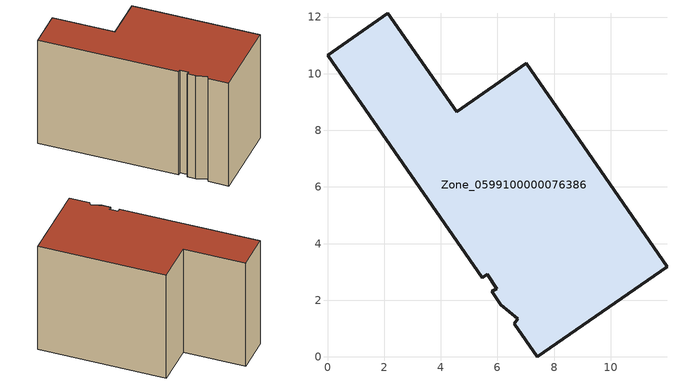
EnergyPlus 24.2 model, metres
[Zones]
Zone_0599100000076386
 floor ground (C_G): 5.47,2.79 0,10.65 2.13,12.14 4.56,8.65 7.02,10.36 11.99,3.19 7.41,0 6.6,1.17 6.72,1.34 6.12,1.85 5.79,2.32 5.98,2.41 5.64,2.91 z0
 wall outside (C_F): 11.99,3.19 7.02,10.36 4.56,8.65 2.13,12.14 0,10.65 5.47,2.79 5.64,2.91 5.98,2.41 5.79,2.32 6.12,1.85 6.72,1.34 6.6,1.17 7.41,0 11.99,3.19 z0:8.02
 roof outside (C_R): 0,10.65 5.47,2.79 5.64,2.91 5.98,2.41 5.79,2.32 6.12,1.85 6.72,1.34 6.6,1.17 7.41,0 11.99,3.19 7.02,10.36 4.56,8.65 2.13,12.14 z8.02
[BUILDING]
Pand.0599100000076386: North Axis=0; Terrain=City; Loads Convergence Tolerance Value=0.04; Temperature Convergence Tolerance Value=0.4; Solar Distribution=FullExterior; Maximum Number of Warmup Days=25; Minimum Number of Warmup Days=1
[Site:Location]
Rotterdam.The.Hague.AP_ZH_NLD Design_Conditions: Latitude=51.96; Longitude=4.45; Time Zone=1; Elevation=-4.5
[SITE:GROUNDTEMPERATURE:BUILDINGSURFACE]
18, 18, 18, 18, 18, 18, 18, 18, 18, 18, 18, 18
[MATERIAL] Thermal Absorptance=0.9; Solar Absorptance=0.7; Visible Absorptance=0.7
Name | Roughness | Thickness | Conductivity | Density | Specific Heat
G.TC.1975-1991 | MediumSmooth | 0.15 | 0.288461 | 540 | 1210
F.TC.1975-1991 | Rough | 0.3 | 0.230769 | 1920 | 840
R.TC.1975-1991 | MediumRough | 0.2 | 0.153846 | 1500 | 1000
[CONSTRUCTION]
C_G: G.TC.1975-1991
C_F: F.TC.1975-1991
C_R: R.TC.1975-1991
[ZONE]
Zone_0599100000076386: Type=1; Multiplier=1; Ceiling Height=Autocalculate; Volume=Autocalculate; Floor Area=autocalculate; Part of Total Floor Area=Yes
[ZONEINFILTRATION:DESIGNFLOWRATE]
Infil_Zone_0599100000076386: Zone or ZoneList or Space or SpaceList=Zone_0599100000076386; Schedule=AlwaysOn; Design Flow Rate Calculation Method=Flow/Area; Flow Rate per Floor Area=0.003; Constant Term Coefficient=1; Temperature Term Coefficient=0; Velocity Term Coefficient=0; Velocity Squared Term Coefficient=0
[HVACTEMPLATE:ZONE:IDEALLOADSAIRSYSTEM]
Zone_0599100000076386: Maximum Heating Supply Air Temperature=50; Minimum Cooling Supply Air Temperature=13; Maximum Heating Supply Air Humidity Ratio=0.0156; Minimum Cooling Supply Air Humidity Ratio=0.0077; Heating Limit=NoLimit; Cooling Limit=NoLimit; Dehumidification Control Type=ConstantSensibleHeatRatio; Cooling Sensible Heat Ratio=0.7; Dehumidification Setpoint=60; Humidification Control Type=None; Humidification Setpoint=30; Outdoor Air Method=None; Outdoor Air Flow Rate per Person=0.00944; Outdoor Air Flow Rate per Zone Floor Area=0; Outdoor Air Flow Rate per Zone=0; Demand Controlled Ventilation Type=None; Outdoor Air Economizer Type=NoEconomizer; Heat Recovery Type=None; Sensible Heat Recovery Effectiveness=0.7; Latent Heat Recovery Effectiveness=0.65
[ZONECONTROL:THERMOSTAT]
ThermostatControl_Zone_0599100000076386: Zone or ZoneList=Zone_0599100000076386; Control Type Schedule=DualSetpointControlType; Control 1=Thermostat_Zone_0599100000076386; Temperature Difference Between Cutout And Setpoint=0
[THERMOSTATSETPOINT:DUALSETPOINT]
Thermostat_Zone_0599100000076386: Heating Setpoint Temperature Schedule=HeatingSetpoint_Zone_0599100000076386; Cooling Setpoint Temperature Schedule=CoolingSetpoint_Zone_0599100000076386
[SCHEDULE:COMPACT]
HeatingSetpoint_Zone_0599100000076386: Through: 12/31, For: AllDays, Until: 24:00, 21
CoolingSetpoint_Zone_0599100000076386: Through: 12/31, For: AllDays, Until: 24:00, 24
DualSetpointControlType: Through: 12/31, For: AllDays, Until: 24:00, 4
AlwaysOn: Through: 12/31, For: AllDays, Until: 24:00, 1
